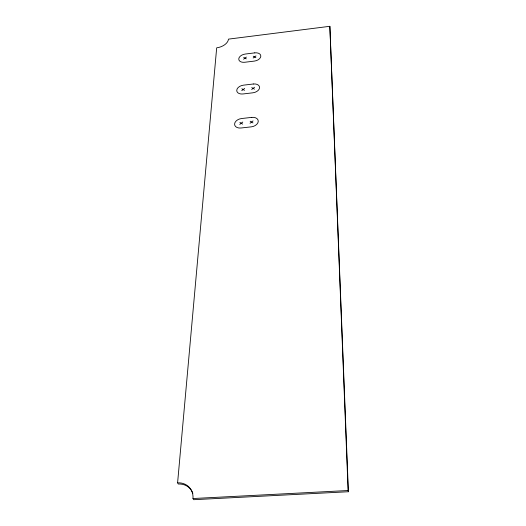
<?xml version="1.0" encoding="UTF-8"?>
<svg xmlns="http://www.w3.org/2000/svg" width="526" height="526" viewBox="0 0 526 526"><rect width="100%" height="100%" fill="white"/><g stroke="black" fill="none" stroke-linecap="round" stroke-linejoin="round"><path stroke-width="0.79" d="M177.597 482.835L216.679 47.827A11.381 6.976 -15.1 0 0 228.475 39.128L329.855 26.3L348.403 491.738L193.66 499.7L192.983 498.536A18.002 15.622 -43.9 0 0 177.597 482.835L178.301 484.019A17.956 15.596 -44 0 1 192.871 493.375M250.041 123.281L253.052 120.895M239.744 124.438L242.769 122.052M251.658 89.499L254.564 87.25M241.723 90.676L244.636 88.427M253.17 58.024L255.971 55.901M243.571 59.201L246.385 57.078M192.983 498.536L348.1 490.521L348.403 491.738M253.256 56.236L255.892 57.689M243.676 57.413L246.286 58.866M251.75 87.586L254.479 89.17M241.835 88.756L244.531 90.341M250.139 121.223L252.96 122.953M239.869 122.38L242.657 124.116M329.855 26.3L348.1 490.521M254.762 52.87L245.215 54.053A6.345 4.004 -14.1 0 0 238.758 58.925A6.345 4.004 -14.1 0 0 244.741 62.265L254.38 61.088A6.358 4.017 -13.7 0 0 260.824 56.21A6.358 4.017 -13.7 0 0 254.762 52.87M253.315 83.996L243.433 85.166A6.568 4.293 -14.5 0 0 236.746 90.327A6.568 4.293 -14.5 0 0 242.933 93.97L252.907 92.8A6.582 4.307 -14 0 0 259.581 87.632A6.582 4.307 -14 0 0 253.315 83.996M251.763 117.377L241.526 118.541A6.805 4.609 -15.1 0 0 234.589 124.018A6.805 4.609 -15.1 0 0 240.987 128.002L251.329 126.845A6.818 4.622 -14.5 0 0 258.253 121.355A6.818 4.622 -14.5 0 0 251.763 117.377"/></g></svg>
